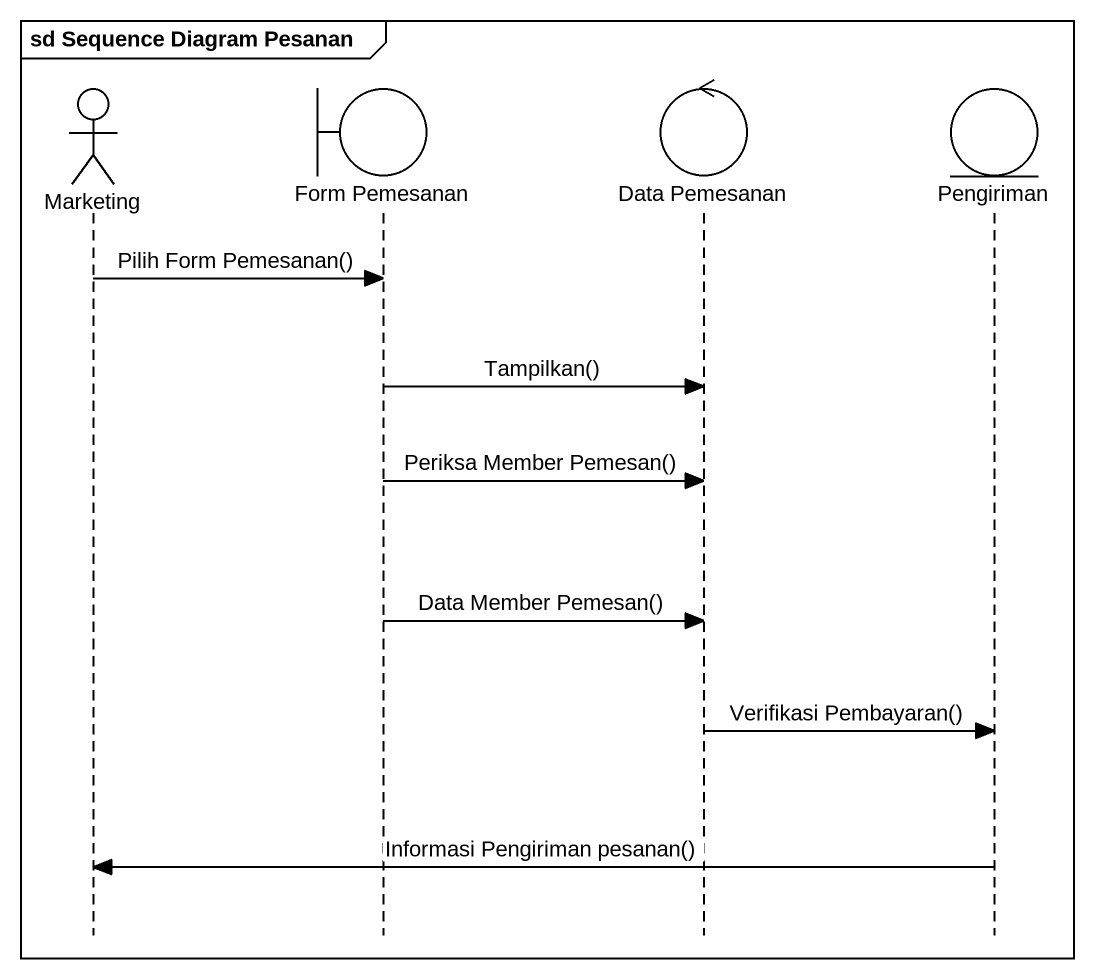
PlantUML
@startuml
mainframe sd Sequence Diagram Pesanan
hide footbox
actor Marketing
boundary "Form Pemesanan" as Form_Pemesanan
control "Data Pemesanan" as Data_Pemesanan
entity Pengiriman

Marketing -> Form_Pemesanan : Pilih Form Pemesanan()
Form_Pemesanan -> Data_Pemesanan : Tampilkan()
Form_Pemesanan -> Data_Pemesanan : Periksa Member Pemesan()
Form_Pemesanan -> Data_Pemesanan : Data Member Pemesan()
Data_Pemesanan -> Pengiriman : Verifikasi Pembayaran()
Pengiriman -> Marketing : Informasi Pengiriman pesanan()
@enduml
